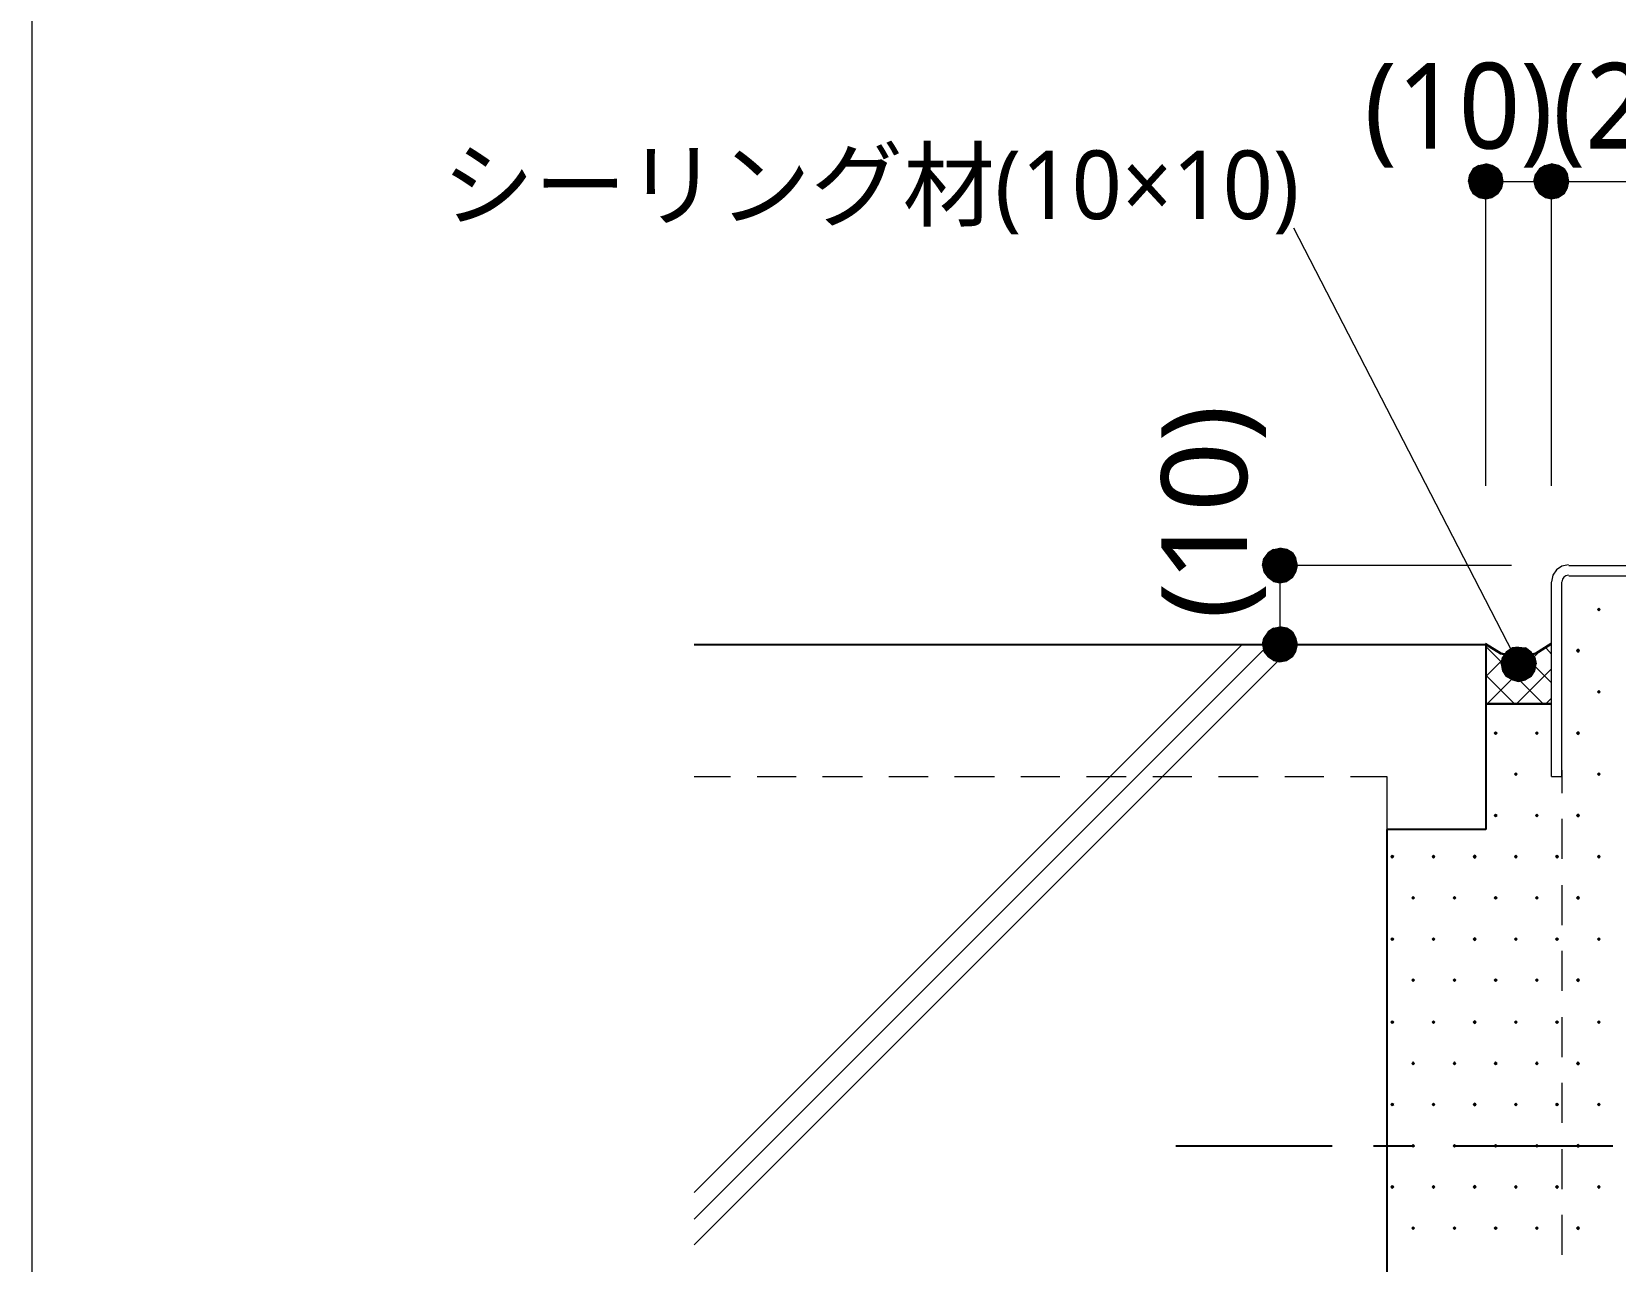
# Model space of a CAD drawing. Header units: millimetres. Extents: x 0 to 420, y 0 to 297.
# Drawn here: x 210.16 to 258.18, y 227.72 to 264.99 of the extents above; entities that cross this region are included whole.
import ezdxf
from ezdxf.enums import TextEntityAlignment as Align

# ---------------------------------------------------------------- set-up
doc = ezdxf.new("R2010")
doc.units = ezdxf.units.MM
doc.styles.add('kst32b', font='NotoSansJP-Variable.ttf')

msp = doc.modelspace()

# ---------------------------------------------------------------- hatches: boundary and pattern name
h = msp.add_hatch(color=7)
h.paths.add_polyline_path([(253.873, 260.837), (253.767, 260.667), (254.254, 260.456), (253.873, 260.837)])
h.paths.add_polyline_path([(253.767, 260.667), (254.254, 260.456), (253.725, 260.456), (253.767, 260.667)])
h.paths.add_polyline_path([(254.254, 260.456), (253.725, 260.456), (253.767, 260.265), (254.254, 260.456)])
h = msp.add_hatch(color=7)
h.paths.add_polyline_path([(254.445, 260.943), (254.254, 260.985), (254.254, 260.456), (254.445, 260.943)])
h.paths.add_polyline_path([(254.254, 260.985), (254.254, 260.456), (254.042, 260.943), (254.254, 260.985)])
h.paths.add_polyline_path([(254.254, 260.456), (254.042, 260.943), (253.873, 260.837), (254.254, 260.456)])
h = msp.add_hatch(color=7)
h.paths.add_polyline_path([(254.783, 260.456), (254.741, 260.667), (254.254, 260.456), (254.783, 260.456)])
h.paths.add_polyline_path([(254.741, 260.667), (254.254, 260.456), (254.614, 260.837), (254.741, 260.667)])
h.paths.add_polyline_path([(254.254, 260.456), (254.614, 260.837), (254.445, 260.943), (254.254, 260.456)])
h = msp.add_hatch(color=7)
h.paths.add_polyline_path([(255.884, 260.837), (255.757, 260.667), (256.244, 260.456), (255.884, 260.837)])
h.paths.add_polyline_path([(255.757, 260.667), (256.244, 260.456), (255.714, 260.456), (255.757, 260.667)])
h.paths.add_polyline_path([(256.244, 260.456), (255.714, 260.456), (255.757, 260.265), (256.244, 260.456)])
h = msp.add_hatch(color=7)
h.paths.add_polyline_path([(256.455, 260.943), (256.244, 260.985), (256.244, 260.456), (256.455, 260.943)])
h.paths.add_polyline_path([(256.244, 260.985), (256.244, 260.456), (256.053, 260.943), (256.244, 260.985)])
h.paths.add_polyline_path([(256.244, 260.456), (256.053, 260.943), (255.884, 260.837), (256.244, 260.456)])
h = msp.add_hatch(color=7)
h.paths.add_polyline_path([(256.773, 260.456), (256.73, 260.667), (256.244, 260.456), (256.773, 260.456)])
h.paths.add_polyline_path([(256.73, 260.667), (256.244, 260.456), (256.625, 260.837), (256.73, 260.667)])
h.paths.add_polyline_path([(256.244, 260.456), (256.625, 260.837), (256.455, 260.943), (256.244, 260.456)])
h = msp.add_hatch(color=7)
h.paths.add_polyline_path([(253.767, 260.265), (253.873, 260.075), (254.254, 260.456), (253.767, 260.265)])
h.paths.add_polyline_path([(253.873, 260.075), (254.254, 260.456), (254.042, 259.969), (253.873, 260.075)])
h.paths.add_polyline_path([(254.254, 260.456), (254.042, 259.969), (254.254, 259.927), (254.254, 260.456)])
h = msp.add_hatch(color=7)
h.paths.add_polyline_path([(254.254, 259.927), (254.445, 259.969), (254.254, 260.456), (254.254, 259.927)])
h.paths.add_polyline_path([(254.445, 259.969), (254.254, 260.456), (254.614, 260.075), (254.445, 259.969)])
h.paths.add_polyline_path([(254.254, 260.456), (254.614, 260.075), (254.741, 260.265), (254.254, 260.456)])
for points in [[(254.741, 260.265), (254.783, 260.456), (254.254, 260.456), (254.741, 260.265)], [(256.73, 260.265), (256.773, 260.456), (256.244, 260.456), (256.73, 260.265)], [(248.497, 248.624), (248.539, 248.814), (248.01, 248.814), (248.497, 248.624)], [(257.683, 247.523), (257.662, 247.502), (257.641, 247.481), (257.662, 247.459), (257.683, 247.438), (257.704, 247.459), (257.725, 247.481), (257.704, 247.502), (257.683, 247.523)], [(248.497, 246.211), (248.539, 246.422), (248.01, 246.422), (248.497, 246.211)], [(255.058, 246.316), (254.868, 246.189), (255.249, 245.83), (255.058, 246.316)], [(257.048, 246.274), (257.027, 246.253), (257.006, 246.232), (257.027, 246.211), (257.048, 246.189), (257.069, 246.211), (257.09, 246.232), (257.069, 246.253), (257.048, 246.274)], [(257.683, 245.025), (257.662, 245.004), (257.641, 244.983), (257.662, 244.962), (257.683, 244.941), (257.704, 244.962), (257.725, 244.983), (257.704, 245.004), (257.683, 245.025)], [(254.55, 243.776), (254.529, 243.755), (254.508, 243.734), (254.529, 243.713), (254.55, 243.692), (254.571, 243.713), (254.593, 243.734), (254.571, 243.755), (254.55, 243.776)], [(255.799, 243.776), (255.778, 243.755), (255.757, 243.734), (255.778, 243.713), (255.799, 243.692), (255.82, 243.713), (255.841, 243.734), (255.82, 243.755), (255.799, 243.776)], [(257.048, 243.776), (257.027, 243.755), (257.006, 243.734), (257.027, 243.713), (257.048, 243.692), (257.069, 243.713), (257.09, 243.734), (257.069, 243.755), (257.048, 243.776)], [(255.164, 242.528), (255.143, 242.506), (255.122, 242.485), (255.143, 242.464), (255.164, 242.443), (255.185, 242.464), (255.207, 242.485), (255.185, 242.506), (255.164, 242.528)], [(257.683, 242.528), (257.662, 242.506), (257.641, 242.485), (257.662, 242.464), (257.683, 242.443), (257.704, 242.464), (257.725, 242.485), (257.704, 242.506), (257.683, 242.528)], [(254.55, 241.279), (254.529, 241.258), (254.508, 241.237), (254.529, 241.215), (254.55, 241.194), (254.571, 241.215), (254.593, 241.237), (254.571, 241.258), (254.55, 241.279)], [(255.799, 241.279), (255.778, 241.258), (255.757, 241.237), (255.778, 241.215), (255.799, 241.194), (255.82, 241.215), (255.841, 241.237), (255.82, 241.258), (255.799, 241.279)], [(257.048, 241.279), (257.027, 241.258), (257.006, 241.237), (257.027, 241.215), (257.048, 241.194), (257.069, 241.215), (257.09, 241.237), (257.069, 241.258), (257.048, 241.279)], [(251.418, 240.03), (251.396, 240.009), (251.375, 239.988), (251.396, 239.966), (251.418, 239.945), (251.439, 239.966), (251.46, 239.988), (251.439, 240.009), (251.418, 240.03)], [(252.666, 240.03), (252.645, 240.009), (252.624, 239.988), (252.645, 239.966), (252.666, 239.945), (252.688, 239.966), (252.709, 239.988), (252.688, 240.009), (252.666, 240.03)], [(253.915, 240.03), (253.894, 240.009), (253.873, 239.988), (253.894, 239.966), (253.915, 239.945), (253.937, 239.966), (253.958, 239.988), (253.937, 240.009), (253.915, 240.03)], [(255.164, 240.03), (255.143, 240.009), (255.122, 239.988), (255.143, 239.966), (255.164, 239.945), (255.185, 239.966), (255.207, 239.988), (255.185, 240.009), (255.164, 240.03)], [(256.413, 240.03), (256.392, 240.009), (256.371, 239.988), (256.392, 239.966), (256.413, 239.945), (256.434, 239.966), (256.455, 239.988), (256.434, 240.009), (256.413, 240.03)], [(257.683, 240.03), (257.662, 240.009), (257.641, 239.988), (257.662, 239.966), (257.683, 239.945), (257.704, 239.966), (257.725, 239.988), (257.704, 240.009), (257.683, 240.03)], [(252.053, 238.781), (252.032, 238.76), (252.01, 238.739), (252.032, 238.718), (252.053, 238.696), (252.074, 238.718), (252.095, 238.739), (252.074, 238.76), (252.053, 238.781)], [(253.302, 238.781), (253.28, 238.76), (253.259, 238.739), (253.28, 238.718), (253.302, 238.696), (253.323, 238.718), (253.344, 238.739), (253.323, 238.76), (253.302, 238.781)], [(254.55, 238.781), (254.529, 238.76), (254.508, 238.739), (254.529, 238.718), (254.55, 238.696), (254.571, 238.718), (254.593, 238.739), (254.571, 238.76), (254.55, 238.781)], [(255.799, 238.781), (255.778, 238.76), (255.757, 238.739), (255.778, 238.718), (255.799, 238.696), (255.82, 238.718), (255.841, 238.739), (255.82, 238.76), (255.799, 238.781)], [(257.048, 238.781), (257.027, 238.76), (257.006, 238.739), (257.027, 238.718), (257.048, 238.696), (257.069, 238.718), (257.09, 238.739), (257.069, 238.76), (257.048, 238.781)], [(251.418, 237.532), (251.396, 237.511), (251.375, 237.49), (251.396, 237.469), (251.418, 237.448), (251.439, 237.469), (251.46, 237.49), (251.439, 237.511), (251.418, 237.532)], [(252.666, 237.532), (252.645, 237.511), (252.624, 237.49), (252.645, 237.469), (252.666, 237.448), (252.688, 237.469), (252.709, 237.49), (252.688, 237.511), (252.666, 237.532)], [(253.915, 237.532), (253.894, 237.511), (253.873, 237.49), (253.894, 237.469), (253.915, 237.448), (253.937, 237.469), (253.958, 237.49), (253.937, 237.511), (253.915, 237.532)], [(255.164, 237.532), (255.143, 237.511), (255.122, 237.49), (255.143, 237.469), (255.164, 237.448), (255.185, 237.469), (255.207, 237.49), (255.185, 237.511), (255.164, 237.532)], [(256.413, 237.532), (256.392, 237.511), (256.371, 237.49), (256.392, 237.469), (256.413, 237.448), (256.434, 237.469), (256.455, 237.49), (256.434, 237.511), (256.413, 237.532)], [(257.683, 237.532), (257.662, 237.511), (257.641, 237.49), (257.662, 237.469), (257.683, 237.448), (257.704, 237.469), (257.725, 237.49), (257.704, 237.511), (257.683, 237.532)], [(252.053, 236.283), (252.032, 236.262), (252.01, 236.241), (252.032, 236.22), (252.053, 236.199), (252.074, 236.22), (252.095, 236.241), (252.074, 236.262), (252.053, 236.283)], [(253.302, 236.283), (253.28, 236.262), (253.259, 236.241), (253.28, 236.22), (253.302, 236.199), (253.323, 236.22), (253.344, 236.241), (253.323, 236.262), (253.302, 236.283)], [(254.55, 236.283), (254.529, 236.262), (254.508, 236.241), (254.529, 236.22), (254.55, 236.199), (254.571, 236.22), (254.593, 236.241), (254.571, 236.262), (254.55, 236.283)], [(255.799, 236.283), (255.778, 236.262), (255.757, 236.241), (255.778, 236.22), (255.799, 236.199), (255.82, 236.22), (255.841, 236.241), (255.82, 236.262), (255.799, 236.283)], [(257.048, 236.283), (257.027, 236.262), (257.006, 236.241), (257.027, 236.22), (257.048, 236.199), (257.069, 236.22), (257.09, 236.241), (257.069, 236.262), (257.048, 236.283)], [(251.418, 235.013), (251.396, 234.992), (251.375, 234.971), (251.396, 234.95), (251.418, 234.929), (251.439, 234.95), (251.46, 234.971), (251.439, 234.992), (251.418, 235.013)], [(252.666, 235.013), (252.645, 234.992), (252.624, 234.971), (252.645, 234.95), (252.666, 234.929), (252.688, 234.95), (252.709, 234.971), (252.688, 234.992), (252.666, 235.013)], [(253.915, 235.013), (253.894, 234.992), (253.873, 234.971), (253.894, 234.95), (253.915, 234.929), (253.937, 234.95), (253.958, 234.971), (253.937, 234.992), (253.915, 235.013)], [(255.164, 235.013), (255.143, 234.992), (255.122, 234.971), (255.143, 234.95), (255.164, 234.929), (255.185, 234.95), (255.207, 234.971), (255.185, 234.992), (255.164, 235.013)], [(256.413, 235.013), (256.392, 234.992), (256.371, 234.971), (256.392, 234.95), (256.413, 234.929), (256.434, 234.95), (256.455, 234.971), (256.434, 234.992), (256.413, 235.013)], [(257.683, 235.013), (257.662, 234.992), (257.641, 234.971), (257.662, 234.95), (257.683, 234.929), (257.704, 234.95), (257.725, 234.971), (257.704, 234.992), (257.683, 235.013)], [(252.053, 233.765), (252.032, 233.743), (252.01, 233.722), (252.032, 233.701), (252.053, 233.68), (252.074, 233.701), (252.095, 233.722), (252.074, 233.743), (252.053, 233.765)], [(253.302, 233.765), (253.28, 233.743), (253.259, 233.722), (253.28, 233.701), (253.302, 233.68), (253.323, 233.701), (253.344, 233.722), (253.323, 233.743), (253.302, 233.765)], [(254.55, 233.765), (254.529, 233.743), (254.508, 233.722), (254.529, 233.701), (254.55, 233.68), (254.571, 233.701), (254.593, 233.722), (254.571, 233.743), (254.55, 233.765)], [(255.799, 233.765), (255.778, 233.743), (255.757, 233.722), (255.778, 233.701), (255.799, 233.68), (255.82, 233.701), (255.841, 233.722), (255.82, 233.743), (255.799, 233.765)], [(257.048, 233.765), (257.027, 233.743), (257.006, 233.722), (257.027, 233.701), (257.048, 233.68), (257.069, 233.701), (257.09, 233.722), (257.069, 233.743), (257.048, 233.765)], [(251.418, 232.516), (251.396, 232.495), (251.375, 232.473), (251.396, 232.452), (251.418, 232.431), (251.439, 232.452), (251.46, 232.473), (251.439, 232.495), (251.418, 232.516)], [(252.666, 232.516), (252.645, 232.495), (252.624, 232.473), (252.645, 232.452), (252.666, 232.431), (252.688, 232.452), (252.709, 232.473), (252.688, 232.495), (252.666, 232.516)], [(253.915, 232.516), (253.894, 232.495), (253.873, 232.473), (253.894, 232.452), (253.915, 232.431), (253.937, 232.452), (253.958, 232.473), (253.937, 232.495), (253.915, 232.516)], [(255.164, 232.516), (255.143, 232.495), (255.122, 232.473), (255.143, 232.452), (255.164, 232.431), (255.185, 232.452), (255.207, 232.473), (255.185, 232.495), (255.164, 232.516)], [(256.413, 232.516), (256.392, 232.495), (256.371, 232.473), (256.392, 232.452), (256.413, 232.431), (256.434, 232.452), (256.455, 232.473), (256.434, 232.495), (256.413, 232.516)], [(257.683, 232.516), (257.662, 232.495), (257.641, 232.473), (257.662, 232.452), (257.683, 232.431), (257.704, 232.452), (257.725, 232.473), (257.704, 232.495), (257.683, 232.516)], [(252.053, 231.267), (252.032, 231.246), (252.01, 231.225), (252.032, 231.204), (252.053, 231.182), (252.074, 231.204), (252.095, 231.225), (252.074, 231.246), (252.053, 231.267)], [(253.302, 231.267), (253.28, 231.246), (253.259, 231.225), (253.28, 231.204), (253.302, 231.182), (253.323, 231.204), (253.344, 231.225), (253.323, 231.246), (253.302, 231.267)], [(254.55, 231.267), (254.529, 231.246), (254.508, 231.225), (254.529, 231.204), (254.55, 231.182), (254.571, 231.204), (254.593, 231.225), (254.571, 231.246), (254.55, 231.267)], [(255.799, 231.267), (255.778, 231.246), (255.757, 231.225), (255.778, 231.204), (255.799, 231.182), (255.82, 231.204), (255.841, 231.225), (255.82, 231.246), (255.799, 231.267)], [(257.048, 231.267), (257.027, 231.246), (257.006, 231.225), (257.027, 231.204), (257.048, 231.182), (257.069, 231.204), (257.09, 231.225), (257.069, 231.246), (257.048, 231.267)], [(251.418, 230.018), (251.396, 229.997), (251.375, 229.976), (251.396, 229.955), (251.418, 229.933), (251.439, 229.955), (251.46, 229.976), (251.439, 229.997), (251.418, 230.018)], [(252.666, 230.018), (252.645, 229.997), (252.624, 229.976), (252.645, 229.955), (252.666, 229.933), (252.688, 229.955), (252.709, 229.976), (252.688, 229.997), (252.666, 230.018)], [(253.915, 230.018), (253.894, 229.997), (253.873, 229.976), (253.894, 229.955), (253.915, 229.933), (253.937, 229.955), (253.958, 229.976), (253.937, 229.997), (253.915, 230.018)], [(255.164, 230.018), (255.143, 229.997), (255.122, 229.976), (255.143, 229.955), (255.164, 229.933), (255.185, 229.955), (255.207, 229.976), (255.185, 229.997), (255.164, 230.018)], [(256.413, 230.018), (256.392, 229.997), (256.371, 229.976), (256.392, 229.955), (256.413, 229.933), (256.434, 229.955), (256.455, 229.976), (256.434, 229.997), (256.413, 230.018)], [(257.683, 230.018), (257.662, 229.997), (257.641, 229.976), (257.662, 229.955), (257.683, 229.933), (257.704, 229.955), (257.725, 229.976), (257.704, 229.997), (257.683, 230.018)], [(252.053, 228.769), (252.032, 228.748), (252.01, 228.727), (252.032, 228.706), (252.053, 228.685), (252.074, 228.706), (252.095, 228.727), (252.074, 228.748), (252.053, 228.769)], [(253.302, 228.769), (253.28, 228.748), (253.259, 228.727), (253.28, 228.706), (253.302, 228.685), (253.323, 228.706), (253.344, 228.727), (253.323, 228.748), (253.302, 228.769)], [(254.55, 228.769), (254.529, 228.748), (254.508, 228.727), (254.529, 228.706), (254.55, 228.685), (254.571, 228.706), (254.593, 228.727), (254.571, 228.748), (254.55, 228.769)], [(255.799, 228.769), (255.778, 228.748), (255.757, 228.727), (255.778, 228.706), (255.799, 228.685), (255.82, 228.706), (255.841, 228.727), (255.82, 228.748), (255.799, 228.769)], [(257.048, 228.769), (257.027, 228.748), (257.006, 228.727), (257.027, 228.706), (257.048, 228.685), (257.069, 228.706), (257.09, 228.727), (257.069, 228.748), (257.048, 228.769)]]:
    msp.add_hatch(color=7).paths.add_polyline_path(points)
h = msp.add_hatch(color=7)
h.paths.add_polyline_path([(255.757, 260.265), (255.884, 260.075), (256.244, 260.456), (255.757, 260.265)])
h.paths.add_polyline_path([(255.884, 260.075), (256.244, 260.456), (256.053, 259.969), (255.884, 260.075)])
h.paths.add_polyline_path([(256.244, 260.456), (256.053, 259.969), (256.244, 259.927), (256.244, 260.456)])
h = msp.add_hatch(color=7)
h.paths.add_polyline_path([(256.244, 259.927), (256.455, 259.969), (256.244, 260.456), (256.244, 259.927)])
h.paths.add_polyline_path([(256.455, 259.969), (256.244, 260.456), (256.625, 260.075), (256.455, 259.969)])
h.paths.add_polyline_path([(256.244, 260.456), (256.625, 260.075), (256.73, 260.265), (256.244, 260.456)])
h = msp.add_hatch(color=7)
h.paths.add_polyline_path([(248.221, 249.301), (248.01, 249.343), (248.01, 248.814), (248.221, 249.301)])
h.paths.add_polyline_path([(248.01, 249.343), (248.01, 248.814), (247.819, 249.301), (248.01, 249.343)])
h.paths.add_polyline_path([(248.01, 248.814), (247.819, 249.301), (247.65, 249.195), (248.01, 248.814)])
h = msp.add_hatch(color=7)
h.paths.add_polyline_path([(248.539, 248.814), (248.497, 249.026), (248.01, 248.814), (248.539, 248.814)])
h.paths.add_polyline_path([(248.497, 249.026), (248.01, 248.814), (248.391, 249.195), (248.497, 249.026)])
h.paths.add_polyline_path([(248.01, 248.814), (248.391, 249.195), (248.221, 249.301), (248.01, 248.814)])
h = msp.add_hatch(color=7)
h.paths.add_polyline_path([(247.65, 249.195), (247.523, 249.026), (248.01, 248.814), (247.65, 249.195)])
h.paths.add_polyline_path([(247.523, 249.026), (248.01, 248.814), (247.481, 248.814), (247.523, 249.026)])
h.paths.add_polyline_path([(248.01, 248.814), (247.481, 248.814), (247.523, 248.624), (248.01, 248.814)])
h = msp.add_hatch(color=7)
h.paths.add_polyline_path([(247.523, 248.624), (247.65, 248.454), (248.01, 248.814), (247.523, 248.624)])
h.paths.add_polyline_path([(247.65, 248.454), (248.01, 248.814), (247.819, 248.327), (247.65, 248.454)])
h.paths.add_polyline_path([(248.01, 248.814), (247.819, 248.327), (248.01, 248.285), (248.01, 248.814)])
h = msp.add_hatch(color=7)
h.paths.add_polyline_path([(248.01, 248.285), (248.221, 248.327), (248.01, 248.814), (248.01, 248.285)])
h.paths.add_polyline_path([(248.221, 248.327), (248.01, 248.814), (248.391, 248.454), (248.221, 248.327)])
h.paths.add_polyline_path([(248.01, 248.814), (248.391, 248.454), (248.497, 248.624), (248.01, 248.814)])
h = msp.add_hatch(color=7)
h.paths.add_polyline_path([(248.221, 246.909), (248.01, 246.951), (248.01, 246.422), (248.221, 246.909)])
h.paths.add_polyline_path([(248.01, 246.951), (248.01, 246.422), (247.819, 246.909), (248.01, 246.951)])
h.paths.add_polyline_path([(248.01, 246.422), (247.819, 246.909), (247.65, 246.803), (248.01, 246.422)])
h = msp.add_hatch(color=7)
h.paths.add_polyline_path([(248.539, 246.422), (248.497, 246.613), (248.01, 246.422), (248.539, 246.422)])
h.paths.add_polyline_path([(248.497, 246.613), (248.01, 246.422), (248.391, 246.803), (248.497, 246.613)])
h.paths.add_polyline_path([(248.01, 246.422), (248.391, 246.803), (248.221, 246.909), (248.01, 246.422)])
h = msp.add_hatch(color=7)
h.paths.add_polyline_path([(247.65, 246.803), (247.523, 246.613), (248.01, 246.422), (247.65, 246.803)])
h.paths.add_polyline_path([(247.523, 246.613), (248.01, 246.422), (247.481, 246.422), (247.523, 246.613)])
h.paths.add_polyline_path([(248.01, 246.422), (247.481, 246.422), (247.523, 246.211), (248.01, 246.422)])
h = msp.add_hatch(color=7)
h.paths.add_polyline_path([(247.523, 246.211), (247.65, 246.041), (248.01, 246.422), (247.523, 246.211)])
h.paths.add_polyline_path([(247.65, 246.041), (248.01, 246.422), (247.819, 245.936), (247.65, 246.041)])
h.paths.add_polyline_path([(248.01, 246.422), (247.819, 245.936), (248.01, 245.893), (248.01, 246.422)])
h = msp.add_hatch(color=7)
h.paths.add_polyline_path([(248.01, 245.893), (248.221, 245.936), (248.01, 246.422), (248.01, 245.893)])
h.paths.add_polyline_path([(248.221, 245.936), (248.01, 246.422), (248.391, 246.041), (248.221, 245.936)])
h.paths.add_polyline_path([(248.01, 246.422), (248.391, 246.041), (248.497, 246.211), (248.01, 246.422)])
h = msp.add_hatch(color=7)
h.paths.add_polyline_path([(255.63, 246.189), (255.461, 246.316), (255.249, 245.83), (255.63, 246.189)])
h.paths.add_polyline_path([(255.461, 246.316), (255.249, 245.83), (255.249, 246.338), (255.461, 246.316)])
h.paths.add_polyline_path([(255.249, 245.83), (255.249, 246.338), (255.058, 246.316), (255.249, 245.83)])
h = msp.add_hatch(color=7)
h.paths.add_polyline_path([(254.868, 246.189), (254.762, 246.02), (255.249, 245.83), (254.868, 246.189)])
h.paths.add_polyline_path([(254.762, 246.02), (255.249, 245.83), (254.72, 245.83), (254.762, 246.02)])
h.paths.add_polyline_path([(255.249, 245.83), (254.72, 245.83), (254.762, 245.618), (255.249, 245.83)])
h = msp.add_hatch(color=7)
h.paths.add_polyline_path([(255.736, 245.618), (255.778, 245.83), (255.249, 245.83), (255.736, 245.618)])
h.paths.add_polyline_path([(255.778, 245.83), (255.249, 245.83), (255.736, 246.02), (255.778, 245.83)])
h.paths.add_polyline_path([(255.249, 245.83), (255.736, 246.02), (255.63, 246.189), (255.249, 245.83)])
h = msp.add_hatch(color=7)
h.paths.add_polyline_path([(254.762, 245.618), (254.868, 245.449), (255.249, 245.83), (254.762, 245.618)])
h.paths.add_polyline_path([(254.868, 245.449), (255.249, 245.83), (255.058, 245.343), (254.868, 245.449)])
h.paths.add_polyline_path([(255.249, 245.83), (255.058, 245.343), (255.249, 245.3), (255.249, 245.83)])
h = msp.add_hatch(color=7)
h.paths.add_polyline_path([(255.249, 245.3), (255.461, 245.343), (255.249, 245.83), (255.249, 245.3)])
h.paths.add_polyline_path([(255.461, 245.343), (255.249, 245.83), (255.63, 245.449), (255.461, 245.343)])
h.paths.add_polyline_path([(255.249, 245.83), (255.63, 245.449), (255.736, 245.618), (255.249, 245.83)])

# ---------------------------------------------------------------- linework, layer by layer
at = {"lineweight": 13}
for points in [[(210.164, 285.983), (210.164, 45.995)], [(254.254, 251.227), (254.254, 260.456)], [(254.254, 260.456), (256.244, 260.456), (261.26, 260.456), (261.853, 260.456)], [(256.244, 251.227), (256.244, 260.456)], [(255.249, 245.83), (248.433, 259.038)], [(255.037, 248.814), (248.01, 248.814)], [(248.01, 248.814), (248.01, 246.422)], [(256.762, 248.835), (256.56, 248.795), (256.396, 248.683), (256.284, 248.519), (256.244, 248.317)], [(256.773, 248.814), (260.731, 248.814)], [(256.244, 242.422), (256.244, 248.306)], [(256.762, 248.518), (256.684, 248.502), (256.62, 248.459), (256.577, 248.395), (256.561, 248.317)], [(256.561, 242.422), (256.561, 248.306)], [(256.773, 248.497), (260.731, 248.497)], [(230.251, 229.806), (246.867, 246.422)], [(230.251, 229.002), (247.671, 246.422)], [(230.251, 228.219), (248.454, 246.422)], [(254.254, 246.338), (254.296, 246.38)], [(255.99, 244.623), (254.254, 246.359)], [(254.254, 245.449), (254.868, 246.062)], [(254.296, 244.623), (255.82, 246.147)], [(256.244, 245.258), (255.461, 246.041)], [(256.244, 246.126), (256.096, 246.295)], [(255.122, 244.623), (254.254, 245.491)], [(255.185, 244.623), (256.244, 245.681)], [(256.074, 244.623), (256.244, 244.792)], [(256.561, 242.612), (256.561, 241.914)], [(230.251, 242.422), (231.352, 242.422)], [(232.156, 242.422), (233.341, 242.422)], [(234.146, 242.422), (235.352, 242.422)], [(236.156, 242.422), (237.342, 242.422)], [(238.146, 242.422), (239.353, 242.422)], [(240.157, 242.422), (241.342, 242.422)], [(242.147, 242.422), (243.353, 242.422)], [(244.157, 242.422), (245.343, 242.422)], [(246.147, 242.422), (247.354, 242.422)], [(248.158, 242.422), (249.343, 242.422)], [(250.148, 242.422), (251.248, 242.422)], [(251.248, 242.422), (251.248, 240.813)], [(256.244, 242.422), (256.561, 242.422)], [(256.561, 241.131), (256.561, 239.924)], [(256.561, 239.12), (256.561, 237.913)], [(256.561, 237.13), (256.561, 235.924)], [(256.561, 235.119), (256.561, 233.913)], [(256.561, 233.13), (256.561, 231.923)], [(256.561, 231.119), (256.561, 229.912)], [(256.561, 229.129), (256.561, 227.923)]]:
    msp.add_lwpolyline(points, dxfattribs=at)
at = {"lineweight": 0}
for points in [[(253.873, 260.837), (253.767, 260.667), (254.254, 260.456)], [(254.254, 260.456), (254.042, 260.943), (253.873, 260.837)], [(254.254, 260.985), (254.254, 260.456), (254.042, 260.943)], [(254.445, 260.943), (254.254, 260.985), (254.254, 260.456)], [(254.254, 260.456), (254.614, 260.837), (254.445, 260.943)], [(254.741, 260.667), (254.254, 260.456), (254.614, 260.837)], [(255.884, 260.837), (255.757, 260.667), (256.244, 260.456)], [(256.244, 260.456), (256.053, 260.943), (255.884, 260.837)], [(256.244, 260.985), (256.244, 260.456), (256.053, 260.943)], [(256.455, 260.943), (256.244, 260.985), (256.244, 260.456)], [(256.244, 260.456), (256.625, 260.837), (256.455, 260.943)], [(256.73, 260.667), (256.244, 260.456), (256.625, 260.837)], [(253.767, 260.667), (254.254, 260.456), (253.725, 260.456)], [(254.254, 260.456), (253.725, 260.456), (253.767, 260.265)], [(253.767, 260.265), (253.873, 260.075), (254.254, 260.456)], [(253.873, 260.075), (254.254, 260.456), (254.042, 259.969)], [(254.254, 260.456), (254.042, 259.969), (254.254, 259.927)], [(254.783, 260.456), (254.741, 260.667), (254.254, 260.456)], [(254.254, 259.927), (254.445, 259.969), (254.254, 260.456)], [(254.445, 259.969), (254.254, 260.456), (254.614, 260.075)], [(254.254, 260.456), (254.614, 260.075), (254.741, 260.265)], [(254.741, 260.265), (254.783, 260.456), (254.254, 260.456)], [(255.757, 260.667), (256.244, 260.456), (255.714, 260.456)], [(256.244, 260.456), (255.714, 260.456), (255.757, 260.265)], [(255.757, 260.265), (255.884, 260.075), (256.244, 260.456)], [(255.884, 260.075), (256.244, 260.456), (256.053, 259.969)], [(256.244, 260.456), (256.053, 259.969), (256.244, 259.927)], [(256.773, 260.456), (256.73, 260.667), (256.244, 260.456)], [(256.244, 259.927), (256.455, 259.969), (256.244, 260.456)], [(256.455, 259.969), (256.244, 260.456), (256.625, 260.075)], [(256.244, 260.456), (256.625, 260.075), (256.73, 260.265)], [(256.73, 260.265), (256.773, 260.456), (256.244, 260.456)], [(248.01, 248.814), (247.819, 249.301), (247.65, 249.195)], [(248.01, 249.343), (248.01, 248.814), (247.819, 249.301)], [(248.221, 249.301), (248.01, 249.343), (248.01, 248.814)], [(248.01, 248.814), (248.391, 249.195), (248.221, 249.301)], [(247.523, 249.026), (248.01, 248.814), (247.481, 248.814)], [(248.01, 248.814), (247.481, 248.814), (247.523, 248.624)], [(247.65, 249.195), (247.523, 249.026), (248.01, 248.814)], [(247.523, 248.624), (247.65, 248.454), (248.01, 248.814)], [(247.65, 248.454), (248.01, 248.814), (247.819, 248.327)], [(248.01, 248.814), (247.819, 248.327), (248.01, 248.285)], [(248.497, 249.026), (248.01, 248.814), (248.391, 249.195)], [(248.539, 248.814), (248.497, 249.026), (248.01, 248.814)], [(248.01, 248.285), (248.221, 248.327), (248.01, 248.814)], [(248.221, 248.327), (248.01, 248.814), (248.391, 248.454)], [(248.01, 248.814), (248.391, 248.454), (248.497, 248.624)], [(248.497, 248.624), (248.539, 248.814), (248.01, 248.814)], [(257.683, 247.523), (257.662, 247.502), (257.641, 247.481), (257.662, 247.459), (257.683, 247.438), (257.704, 247.459), (257.725, 247.481), (257.704, 247.502)], [(248.01, 246.422), (247.819, 246.909), (247.65, 246.803)], [(248.01, 246.951), (248.01, 246.422), (247.819, 246.909)], [(248.221, 246.909), (248.01, 246.951), (248.01, 246.422)], [(248.01, 246.422), (248.391, 246.803), (248.221, 246.909)], [(247.523, 246.613), (248.01, 246.422), (247.481, 246.422)], [(248.01, 246.422), (247.481, 246.422), (247.523, 246.211)], [(247.65, 246.803), (247.523, 246.613), (248.01, 246.422)], [(247.523, 246.211), (247.65, 246.041), (248.01, 246.422)], [(247.65, 246.041), (248.01, 246.422), (247.819, 245.936)], [(248.01, 246.422), (247.819, 245.936), (248.01, 245.893)], [(248.497, 246.613), (248.01, 246.422), (248.391, 246.803)], [(248.539, 246.422), (248.497, 246.613), (248.01, 246.422)], [(248.01, 245.893), (248.221, 245.936), (248.01, 246.422)], [(248.221, 245.936), (248.01, 246.422), (248.391, 246.041)], [(248.01, 246.422), (248.391, 246.041), (248.497, 246.211)], [(248.497, 246.211), (248.539, 246.422), (248.01, 246.422)], [(255.249, 245.83), (255.249, 246.338), (255.058, 246.316)], [(255.461, 246.316), (255.249, 245.83), (255.249, 246.338)], [(254.762, 246.02), (255.249, 245.83), (254.72, 245.83)], [(254.868, 246.189), (254.762, 246.02), (255.249, 245.83)], [(255.058, 246.316), (254.868, 246.189), (255.249, 245.83)], [(255.63, 246.189), (255.461, 246.316), (255.249, 245.83)], [(255.249, 245.83), (255.736, 246.02), (255.63, 246.189)], [(255.778, 245.83), (255.249, 245.83), (255.736, 246.02)], [(257.048, 246.274), (257.027, 246.253), (257.006, 246.232), (257.027, 246.211), (257.048, 246.189), (257.069, 246.211), (257.09, 246.232), (257.069, 246.253)], [(255.249, 245.83), (254.72, 245.83), (254.762, 245.618)], [(254.762, 245.618), (254.868, 245.449), (255.249, 245.83)], [(254.868, 245.449), (255.249, 245.83), (255.058, 245.343)], [(255.249, 245.83), (255.058, 245.343), (255.249, 245.3)], [(255.249, 245.3), (255.461, 245.343), (255.249, 245.83)], [(255.461, 245.343), (255.249, 245.83), (255.63, 245.449)], [(255.249, 245.83), (255.63, 245.449), (255.736, 245.618)], [(255.736, 245.618), (255.778, 245.83), (255.249, 245.83)], [(257.683, 245.025), (257.662, 245.004), (257.641, 244.983), (257.662, 244.962), (257.683, 244.941), (257.704, 244.962), (257.725, 244.983), (257.704, 245.004)], [(254.55, 243.776), (254.529, 243.755), (254.508, 243.734), (254.529, 243.713), (254.55, 243.692), (254.571, 243.713), (254.593, 243.734), (254.571, 243.755)], [(255.799, 243.776), (255.778, 243.755), (255.757, 243.734), (255.778, 243.713), (255.799, 243.692), (255.82, 243.713), (255.841, 243.734), (255.82, 243.755)], [(257.048, 243.776), (257.027, 243.755), (257.006, 243.734), (257.027, 243.713), (257.048, 243.692), (257.069, 243.713), (257.09, 243.734), (257.069, 243.755)], [(255.164, 242.528), (255.143, 242.506), (255.122, 242.485), (255.143, 242.464), (255.164, 242.443), (255.185, 242.464), (255.207, 242.485), (255.185, 242.506)], [(257.683, 242.528), (257.662, 242.506), (257.641, 242.485), (257.662, 242.464), (257.683, 242.443), (257.704, 242.464), (257.725, 242.485), (257.704, 242.506)], [(254.55, 241.279), (254.529, 241.258), (254.508, 241.237), (254.529, 241.215), (254.55, 241.194), (254.571, 241.215), (254.593, 241.237), (254.571, 241.258)], [(255.799, 241.279), (255.778, 241.258), (255.757, 241.237), (255.778, 241.215), (255.799, 241.194), (255.82, 241.215), (255.841, 241.237), (255.82, 241.258)], [(257.048, 241.279), (257.027, 241.258), (257.006, 241.237), (257.027, 241.215), (257.048, 241.194), (257.069, 241.215), (257.09, 241.237), (257.069, 241.258)], [(251.418, 240.03), (251.396, 240.009), (251.375, 239.988), (251.396, 239.966), (251.418, 239.945), (251.439, 239.966), (251.46, 239.988), (251.439, 240.009)], [(252.666, 240.03), (252.645, 240.009), (252.624, 239.988), (252.645, 239.966), (252.666, 239.945), (252.688, 239.966), (252.709, 239.988), (252.688, 240.009)], [(253.915, 240.03), (253.894, 240.009), (253.873, 239.988), (253.894, 239.966), (253.915, 239.945), (253.937, 239.966), (253.958, 239.988), (253.937, 240.009)], [(255.164, 240.03), (255.143, 240.009), (255.122, 239.988), (255.143, 239.966), (255.164, 239.945), (255.185, 239.966), (255.207, 239.988), (255.185, 240.009)], [(256.413, 240.03), (256.392, 240.009), (256.371, 239.988), (256.392, 239.966), (256.413, 239.945), (256.434, 239.966), (256.455, 239.988), (256.434, 240.009)], [(257.683, 240.03), (257.662, 240.009), (257.641, 239.988), (257.662, 239.966), (257.683, 239.945), (257.704, 239.966), (257.725, 239.988), (257.704, 240.009)], [(252.053, 238.781), (252.032, 238.76), (252.01, 238.739), (252.032, 238.718), (252.053, 238.696), (252.074, 238.718), (252.095, 238.739), (252.074, 238.76)], [(253.302, 238.781), (253.28, 238.76), (253.259, 238.739), (253.28, 238.718), (253.302, 238.696), (253.323, 238.718), (253.344, 238.739), (253.323, 238.76)], [(254.55, 238.781), (254.529, 238.76), (254.508, 238.739), (254.529, 238.718), (254.55, 238.696), (254.571, 238.718), (254.593, 238.739), (254.571, 238.76)], [(255.799, 238.781), (255.778, 238.76), (255.757, 238.739), (255.778, 238.718), (255.799, 238.696), (255.82, 238.718), (255.841, 238.739), (255.82, 238.76)], [(257.048, 238.781), (257.027, 238.76), (257.006, 238.739), (257.027, 238.718), (257.048, 238.696), (257.069, 238.718), (257.09, 238.739), (257.069, 238.76)], [(251.418, 237.532), (251.396, 237.511), (251.375, 237.49), (251.396, 237.469), (251.418, 237.448), (251.439, 237.469), (251.46, 237.49), (251.439, 237.511)], [(252.666, 237.532), (252.645, 237.511), (252.624, 237.49), (252.645, 237.469), (252.666, 237.448), (252.688, 237.469), (252.709, 237.49), (252.688, 237.511)], [(253.915, 237.532), (253.894, 237.511), (253.873, 237.49), (253.894, 237.469), (253.915, 237.448), (253.937, 237.469), (253.958, 237.49), (253.937, 237.511)], [(255.164, 237.532), (255.143, 237.511), (255.122, 237.49), (255.143, 237.469), (255.164, 237.448), (255.185, 237.469), (255.207, 237.49), (255.185, 237.511)], [(256.413, 237.532), (256.392, 237.511), (256.371, 237.49), (256.392, 237.469), (256.413, 237.448), (256.434, 237.469), (256.455, 237.49), (256.434, 237.511)], [(257.683, 237.532), (257.662, 237.511), (257.641, 237.49), (257.662, 237.469), (257.683, 237.448), (257.704, 237.469), (257.725, 237.49), (257.704, 237.511)], [(252.053, 236.283), (252.032, 236.262), (252.01, 236.241), (252.032, 236.22), (252.053, 236.199), (252.074, 236.22), (252.095, 236.241), (252.074, 236.262)], [(253.302, 236.283), (253.28, 236.262), (253.259, 236.241), (253.28, 236.22), (253.302, 236.199), (253.323, 236.22), (253.344, 236.241), (253.323, 236.262)], [(254.55, 236.283), (254.529, 236.262), (254.508, 236.241), (254.529, 236.22), (254.55, 236.199), (254.571, 236.22), (254.593, 236.241), (254.571, 236.262)], [(255.799, 236.283), (255.778, 236.262), (255.757, 236.241), (255.778, 236.22), (255.799, 236.199), (255.82, 236.22), (255.841, 236.241), (255.82, 236.262)], [(257.048, 236.283), (257.027, 236.262), (257.006, 236.241), (257.027, 236.22), (257.048, 236.199), (257.069, 236.22), (257.09, 236.241), (257.069, 236.262)], [(251.418, 235.013), (251.396, 234.992), (251.375, 234.971), (251.396, 234.95), (251.418, 234.929), (251.439, 234.95), (251.46, 234.971), (251.439, 234.992)], [(252.666, 235.013), (252.645, 234.992), (252.624, 234.971), (252.645, 234.95), (252.666, 234.929), (252.688, 234.95), (252.709, 234.971), (252.688, 234.992)], [(253.915, 235.013), (253.894, 234.992), (253.873, 234.971), (253.894, 234.95), (253.915, 234.929), (253.937, 234.95), (253.958, 234.971), (253.937, 234.992)], [(255.164, 235.013), (255.143, 234.992), (255.122, 234.971), (255.143, 234.95), (255.164, 234.929), (255.185, 234.95), (255.207, 234.971), (255.185, 234.992)], [(256.413, 235.013), (256.392, 234.992), (256.371, 234.971), (256.392, 234.95), (256.413, 234.929), (256.434, 234.95), (256.455, 234.971), (256.434, 234.992)], [(257.683, 235.013), (257.662, 234.992), (257.641, 234.971), (257.662, 234.95), (257.683, 234.929), (257.704, 234.95), (257.725, 234.971), (257.704, 234.992)], [(252.053, 233.765), (252.032, 233.743), (252.01, 233.722), (252.032, 233.701), (252.053, 233.68), (252.074, 233.701), (252.095, 233.722), (252.074, 233.743)], [(253.302, 233.765), (253.28, 233.743), (253.259, 233.722), (253.28, 233.701), (253.302, 233.68), (253.323, 233.701), (253.344, 233.722), (253.323, 233.743)], [(254.55, 233.765), (254.529, 233.743), (254.508, 233.722), (254.529, 233.701), (254.55, 233.68), (254.571, 233.701), (254.593, 233.722), (254.571, 233.743)], [(255.799, 233.765), (255.778, 233.743), (255.757, 233.722), (255.778, 233.701), (255.799, 233.68), (255.82, 233.701), (255.841, 233.722), (255.82, 233.743)], [(257.048, 233.765), (257.027, 233.743), (257.006, 233.722), (257.027, 233.701), (257.048, 233.68), (257.069, 233.701), (257.09, 233.722), (257.069, 233.743)], [(251.418, 232.516), (251.396, 232.495), (251.375, 232.473), (251.396, 232.452), (251.418, 232.431), (251.439, 232.452), (251.46, 232.473), (251.439, 232.495)], [(252.666, 232.516), (252.645, 232.495), (252.624, 232.473), (252.645, 232.452), (252.666, 232.431), (252.688, 232.452), (252.709, 232.473), (252.688, 232.495)], [(253.915, 232.516), (253.894, 232.495), (253.873, 232.473), (253.894, 232.452), (253.915, 232.431), (253.937, 232.452), (253.958, 232.473), (253.937, 232.495)], [(255.164, 232.516), (255.143, 232.495), (255.122, 232.473), (255.143, 232.452), (255.164, 232.431), (255.185, 232.452), (255.207, 232.473), (255.185, 232.495)], [(256.413, 232.516), (256.392, 232.495), (256.371, 232.473), (256.392, 232.452), (256.413, 232.431), (256.434, 232.452), (256.455, 232.473), (256.434, 232.495)], [(257.683, 232.516), (257.662, 232.495), (257.641, 232.473), (257.662, 232.452), (257.683, 232.431), (257.704, 232.452), (257.725, 232.473), (257.704, 232.495)], [(252.053, 231.267), (252.032, 231.246), (252.01, 231.225), (252.032, 231.204), (252.053, 231.182), (252.074, 231.204), (252.095, 231.225), (252.074, 231.246)], [(253.302, 231.267), (253.28, 231.246), (253.259, 231.225), (253.28, 231.204), (253.302, 231.182), (253.323, 231.204), (253.344, 231.225), (253.323, 231.246)], [(254.55, 231.267), (254.529, 231.246), (254.508, 231.225), (254.529, 231.204), (254.55, 231.182), (254.571, 231.204), (254.593, 231.225), (254.571, 231.246)], [(255.799, 231.267), (255.778, 231.246), (255.757, 231.225), (255.778, 231.204), (255.799, 231.182), (255.82, 231.204), (255.841, 231.225), (255.82, 231.246)], [(257.048, 231.267), (257.027, 231.246), (257.006, 231.225), (257.027, 231.204), (257.048, 231.182), (257.069, 231.204), (257.09, 231.225), (257.069, 231.246)], [(251.418, 230.018), (251.396, 229.997), (251.375, 229.976), (251.396, 229.955), (251.418, 229.933), (251.439, 229.955), (251.46, 229.976), (251.439, 229.997)], [(252.666, 230.018), (252.645, 229.997), (252.624, 229.976), (252.645, 229.955), (252.666, 229.933), (252.688, 229.955), (252.709, 229.976), (252.688, 229.997)], [(253.915, 230.018), (253.894, 229.997), (253.873, 229.976), (253.894, 229.955), (253.915, 229.933), (253.937, 229.955), (253.958, 229.976), (253.937, 229.997)], [(255.164, 230.018), (255.143, 229.997), (255.122, 229.976), (255.143, 229.955), (255.164, 229.933), (255.185, 229.955), (255.207, 229.976), (255.185, 229.997)], [(256.413, 230.018), (256.392, 229.997), (256.371, 229.976), (256.392, 229.955), (256.413, 229.933), (256.434, 229.955), (256.455, 229.976), (256.434, 229.997)], [(257.683, 230.018), (257.662, 229.997), (257.641, 229.976), (257.662, 229.955), (257.683, 229.933), (257.704, 229.955), (257.725, 229.976), (257.704, 229.997)], [(252.053, 228.769), (252.032, 228.748), (252.01, 228.727), (252.032, 228.706), (252.053, 228.685), (252.074, 228.706), (252.095, 228.727), (252.074, 228.748)], [(253.302, 228.769), (253.28, 228.748), (253.259, 228.727), (253.28, 228.706), (253.302, 228.685), (253.323, 228.706), (253.344, 228.727), (253.323, 228.748)], [(254.55, 228.769), (254.529, 228.748), (254.508, 228.727), (254.529, 228.706), (254.55, 228.685), (254.571, 228.706), (254.593, 228.727), (254.571, 228.748)], [(255.799, 228.769), (255.778, 228.748), (255.757, 228.727), (255.778, 228.706), (255.799, 228.685), (255.82, 228.706), (255.841, 228.727), (255.82, 228.748)], [(257.048, 228.769), (257.027, 228.748), (257.006, 228.727), (257.027, 228.706), (257.048, 228.685), (257.069, 228.706), (257.09, 228.727), (257.069, 228.748)]]:
    msp.add_lwpolyline(points, close=True, dxfattribs=at)
at = {"lineweight": 25}
for points in [[(230.251, 246.422), (254.254, 246.422)], [(254.254, 246.422), (254.254, 240.813)], [(251.248, 240.813), (251.248, 212.429)], [(254.254, 240.813), (251.248, 240.813)], [(244.856, 231.225), (249.597, 231.225)], [(250.846, 231.225), (252.095, 231.225)], [(253.344, 231.225), (258.106, 231.225)]]:
    msp.add_lwpolyline(points, dxfattribs=at)
at = {"lineweight": 30}
for points in [[(254.238, 246.441), (254.708, 246.141), (255.238, 246.041), (255.768, 246.141), (256.238, 246.441)], [(254.254, 244.623), (256.244, 244.623)]]:
    msp.add_lwpolyline(points, dxfattribs=at)

# ---------------------------------------------------------------- texts
at = {"style": 'kst32b'}
for s, height, p, p2 in [('(10)(25)', 2.5989, (250.571, 261.451), (262, 261.451)), ('シーリング材(10×10)', 2.07913, (222.61, 259.313), (248.599, 259.313)), ('(10)', 2.5989, (247.015, 247.184), (247.015, 253.682))]:
    msp.add_text(s, height=height, dxfattribs=at).set_placement(p, p2, align=Align.FIT)

doc.saveas('drawing.dxf')
